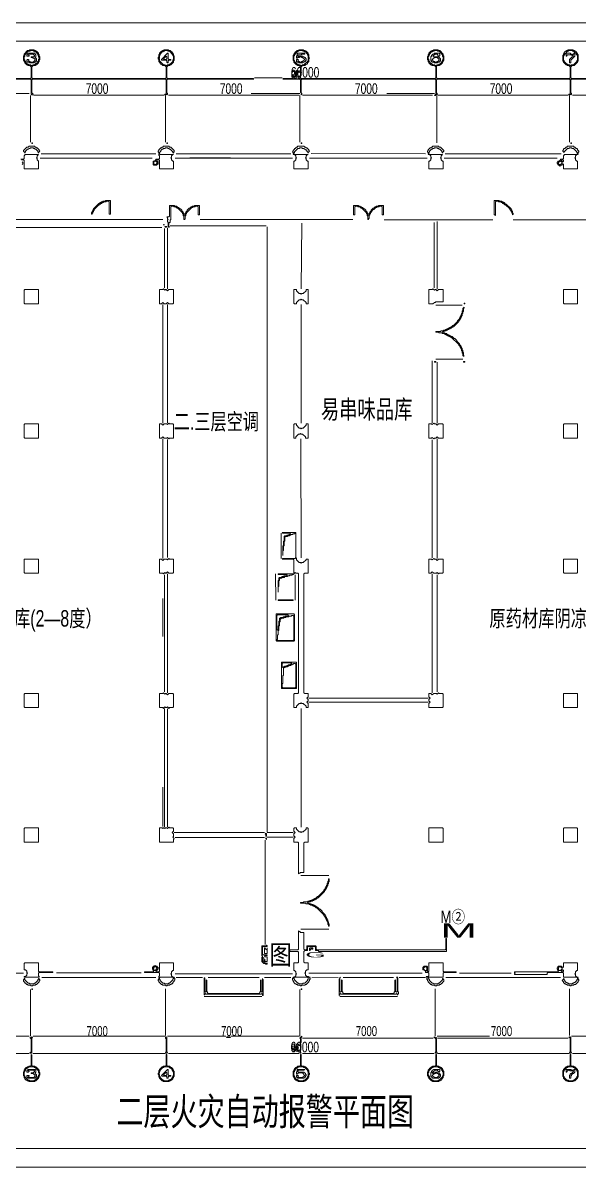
# Model space of a CAD drawing. Extents: x 67 to 3049, y 50 to 1736.
# Drawn here: x 1105 to 1924, y 50 to 1736 of the extents above; entities that cross this region are included whole.
import ezdxf

# ---------------------------------------------------------------- set-up
doc = ezdxf.new("R2010")
doc.units = 0
for name, color, linetype, lineweight in [('OCR_TEXT', 6, 'Continuous', 0), ('TRACE_CURVE', 6, 'Continuous', 0), ('TRACE_STRAIGHT', 5, 'Continuous', 0), ('TRACE_TEXT_SYMBOL', 6, 'Continuous', 0)]:
    doc.layers.add(name, color=color, linetype=linetype, lineweight=lineweight)
doc.styles.add('wqy-unicode', font='wqy-unicode.lff')

msp = doc.modelspace()

# ---------------------------------------------------------------- linework, layer by layer
at = {"layer": 'TRACE_CURVE', "color": 6}
for points in [[(1487, 985), (1488, 984), (1498, 984), (1499, 983), (1498, 982), (1497, 982), (1496, 981), (1494, 981), (1493, 980), (1491, 980), (1490, 979), (1490, 973), (1489, 972), (1489, 966), (1488, 965), (1488, 951), (1488, 958), (1489, 959), (1489, 965), (1490, 966), (1490, 972), (1491, 973), (1491, 978), (1492, 979), (1494, 979), (1495, 980), (1497, 980), (1498, 981), (1499, 981), (1500, 982), (1502, 982), (1503, 983), (1505, 983), (1506, 984), (1507, 983), (1507, 948), (1506, 947), (1488, 947), (1487, 946), (1503, 946), (1504, 945), (1504, 926), (1505, 925), (1504, 924), (1481, 924), (1481, 923), (1493, 923), (1494, 922), (1493, 921), (1490, 921), (1489, 920), (1487, 920), (1486, 919), (1483, 919), (1482, 918), (1482, 915), (1481, 914), (1481, 897), (1481, 905), (1482, 906), (1482, 914), (1483, 915), (1483, 917), (1484, 918)], [(1484, 918), (1486, 918), (1487, 919), (1490, 919), (1491, 920), (1494, 920), (1495, 921), (1497, 921), (1498, 922), (1501, 922), (1502, 923), (1503, 923), (1506, 926), (1507, 925), (1510, 925), (1511, 924), (1511, 749), (1510, 748), (1505, 748), (1504, 747), (1504, 727), (1508, 727), (1508, 729), (1512, 733), (1514, 733), (1515, 734), (1516, 733), (1518, 733), (1522, 729), (1522, 727), (1525, 727), (1525, 733), (1523, 735), (1525, 737), (1525, 739), (1523, 741), (1525, 743), (1525, 748), (1520, 748), (1519, 749), (1519, 924), (1520, 925), (1525, 925), (1525, 946), (1522, 946), (1522, 945), (1518, 941), (1516, 941), (1515, 940), (1514, 941), (1512, 941), (1508, 945), (1508, 947), (1507, 948), (1507, 985), (1487, 985)], [(1511, 398), (1511, 371), (1510, 370), (1498, 370), (1498, 368), (1510, 368), (1511, 367), (1511, 352), (1510, 351), (1504, 351), (1504, 340), (1505, 340), (1507, 338), (1507, 336), (1508, 335), (1507, 334), (1507, 332), (1505, 330), (1503, 330), (1503, 329), (1502, 328), (1502, 326), (1503, 325), (1503, 324), (1504, 323), (1504, 322), (1506, 320), (1507, 320), (1508, 319), (1509, 319), (1510, 318), (1513, 318), (1514, 317), (1515, 317), (1516, 318), (1520, 318), (1521, 319), (1522, 319), (1526, 323), (1526, 324), (1527, 325), (1527, 326), (1528, 327), (1528, 328), (1527, 329), (1528, 330), (1526, 330), (1525, 331), (1523, 331), (1521, 333), (1521, 335), (1520, 336), (1521, 337), (1521, 339), (1523, 341), (1525, 341), (1525, 351), (1520, 351), (1519, 352), (1519, 368), (1520, 369), (1524, 369), (1524, 374), (1525, 375)], [(1525, 375), (1535, 375), (1536, 374), (1536, 369), (1540, 369), (1541, 368), (1729, 368), (1729, 387), (1728, 387), (1728, 371), (1727, 370), (1538, 370), (1537, 371), (1537, 375), (1536, 376), (1523, 376), (1523, 371), (1522, 370), (1520, 370), (1519, 371), (1519, 396), (1514, 396), (1513, 397), (1512, 397), (1511, 398)]]:
    msp.add_lwpolyline(points, dxfattribs=at)
msp.add_lwpolyline([(1504, 329), (1505, 330), (1524, 330), (1525, 329), (1525, 327), (1524, 326), (1524, 325), (1520, 321), (1518, 321), (1517, 320), (1512, 320), (1511, 321), (1510, 321), (1505, 326), (1505, 327), (1504, 328)], close=True, dxfattribs=at)
at = {"layer": 'TRACE_STRAIGHT', "color": 5}
for p, q in [((68.1, 1735.9), (3046.9, 1735.9)), ((138.1, 1708.7), (3020.6, 1708.7)), ((1446, 1655), (1487, 1655)), ((921.9, 1631.9), (1114.4, 1631.9)), ((1116, 1629), (1116, 1560)), ((1120.6, 1629.3), (1313.1, 1629.3)), ((1315, 1629), (1315, 1560)), ((1319.4, 1629.3), (1511.9, 1629.3)), ((1441, 1632), (1513, 1632)), ((1513, 1629), (1513, 1560)), ((1516.9, 1629.3), (1708.1, 1629.3)), ((1641, 1632), (1711, 1632)), ((1714.7, 1627.9), (1714.7, 1559.1)), ((1715.6, 1629.3), (1908.1, 1629.3)), ((1910, 1629), (1910, 1560)), ((1914.4, 1629.3), (2106.9, 1629.3)), ((1130.6, 1536.6), (1295.6, 1536.6)), ((1132, 1543), (1186, 1543)), ((1133.1, 1543.1), (1300.6, 1543.1)), ((1329.4, 1536.6), (1501.9, 1536.6)), ((1330.6, 1543.1), (1499.4, 1543.1)), ((1351, 1537), (1411, 1537)), ((1526.9, 1536.6), (1700.6, 1536.6)), ((1529.4, 1543.2), (1698.1, 1542.9)), ((1725.6, 1536.6), (1891.9, 1536.6)), ((1727, 1543), (1898, 1543)), ((924, 1446), (1311, 1446)), ((925.6, 1434.3), (1309.4, 1434.3)), ((1318, 1434), (1318, 1344)), ((1321.9, 1436.9), (1463.1, 1437)), ((1366, 1446), (1591, 1446)), ((1464.7, 544.1), (1464.7, 1435.4)), ((1515, 1343.9), (1516, 1440.9)), ((1636.9, 1445.6), (1796.9, 1445.5)), ((1710.9, 1441.6), (1710.9, 1345.4)), ((1715, 1443), (1715, 1344)), ((1826.9, 1445.6), (2104.4, 1445.6)), ((1313.6, 1432.9), (1313.6, 1345.4)), ((1311, 1321), (1311, 1146)), ((1317.9, 1146.6), (1317.9, 1320.4)), ((1318, 1321), (1318, 1277)), ((1515, 1321), (1515, 1146)), ((1713, 1320), (1752, 1320)), ((1707.9, 1237.9), (1707.9, 1146.6)), ((1713.1, 1240.6), (1753.1, 1240.5)), ((1715, 1236), (1715, 1146)), ((1311, 1123), (1311, 947)), ((1318, 1122), (1318, 948)), ((1514.3, 1122.9), (1514.7, 947.9)), ((1707.9, 1121.6), (1707.9, 947.9)), ((1715, 1123), (1715, 947)), ((1708, 1103), (1708, 1059)), ((1485.2, 984.1), (1485.3, 946.6)), ((1313.6, 922.9), (1313.6, 750.4)), ((1318, 924), (1318, 749)), ((1477.1, 924.1), (1477.3, 885.4)), ((1505.8, 922.9), (1505.9, 885.4)), ((1708, 924), (1708, 749)), ((1715.1, 922.9), (1715.1, 750.4)), ((1311, 888), (1311, 832)), ((1715, 863), (1715, 803)), ((1313.6, 725.4), (1313.6, 551.6)), ((1317.9, 551.6), (1317.9, 725.4)), ((1515, 726), (1515, 551)), ((1526, 741), (1702, 741)), ((1526, 735), (1702, 735)), ((1311, 610), (1311, 552)), ((1318, 622), (1318, 552)), ((1328, 543), (1461, 543)), ((1465, 543), (1503, 543)), ((1329.4, 535.9), (1460.6, 535.9)), ((1462, 531.6), (1462, 377.9)), ((1465, 536), (1503, 536)), ((1514.4, 479.5), (1555.6, 479.6)), ((1514.4, 400.6), (1555.6, 400.5)), ((931, 336), (1106, 336)), ((1133.1, 329.3), (1300.6, 329.3)), ((1154.4, 336.2), (1279.4, 336.2)), ((1329.4, 334.7), (1501.9, 334.7)), ((1330.6, 329.3), (1369.4, 329.3)), ((1378.1, 329.3), (1453.1, 329.3)), ((1460.6, 329.3), (1499.4, 329.3)), ((1526, 336), (1693, 336)), ((1530.6, 329.2), (1569.4, 329.7)), ((1576.9, 329.5), (1650.6, 329.3)), ((1659.4, 329.3), (1698.1, 329.3)), ((1728.1, 329.3), (1896.9, 329.4)), ((1748, 336), (1824, 336)), ((1116, 312), (1116, 243)), ((1315.1, 312.9), (1315.2, 244.1)), ((1513, 312), (1513, 243)), ((1712, 313), (1712, 243)), ((1910.1, 312.9), (1910.2, 244.1)), ((1371.9, 301.3), (1456.9, 301.3)), ((1571.9, 301.3), (1656.9, 301.3)), ((1029.4, 243.1), (1114.4, 243.2)), ((1120, 243), (1205, 243)), ((1120.6, 243.1), (1314.4, 243.1)), ((1318, 243), (1404, 243)), ((1411.9, 243.1), (1511.9, 243.2)), ((1516.9, 240.1), (1709.4, 240.1)), ((1715, 243), (1792, 243)), ((1715.6, 240.1), (1908.1, 240.1)), ((1913, 243), (1965, 243)), ((921.9, 217.4), (1114.4, 217.4)), ((1119.4, 217.4), (1314.4, 217.4)), ((1319.4, 217.4), (1511.9, 217.4)), ((1516.9, 217.4), (1710.6, 217.4)), ((1715.6, 217.4), (1909.4, 217.4)), ((1914.4, 217.4), (2106.9, 217.4)), ((93.1, 77.7), (3020.6, 77.7)), ((68.1, 50.1), (3046.9, 50.1))]:
    msp.add_line(p, q, dxfattribs=at)
at = {"layer": 'TRACE_TEXT_SYMBOL', "color": 6}
for points in [[(921, 1653), (1116, 1653), (1117, 1652), (1117, 1631), (1118, 1630), (1119, 1630), (1120, 1631), (1118, 1633), (1118, 1652), (1119, 1653), (1315, 1653), (1316, 1652), (1316, 1631), (1317, 1630), (1318, 1631), (1318, 1632), (1317, 1633), (1317, 1652), (1318, 1653), (1445, 1653), (1444, 1654), (1318, 1654), (1317, 1655), (1317, 1671), (1319, 1673), (1321, 1673), (1322, 1674), (1323, 1674), (1327, 1678), (1327, 1680), (1328, 1681), (1328, 1687), (1327, 1688), (1327, 1690), (1325, 1692), (1325, 1693), (1324, 1693), (1322, 1695), (1320, 1695), (1319, 1696)], [(1319, 1696), (1313, 1696), (1312, 1695), (1311, 1695), (1310, 1694), (1309, 1694), (1306, 1691), (1306, 1690), (1305, 1689), (1305, 1686), (1304, 1685), (1304, 1683), (1305, 1682), (1305, 1679), (1307, 1677), (1307, 1676), (1308, 1675), (1309, 1675), (1311, 1673), (1314, 1673), (1316, 1671), (1316, 1655), (1315, 1654), (1119, 1654), (1118, 1655), (1118, 1671), (1120, 1673), (1123, 1673), (1124, 1674), (1125, 1674), (1128, 1677), (1128, 1678), (1129, 1679), (1129, 1681), (1130, 1682), (1130, 1686), (1129, 1687), (1129, 1689), (1128, 1690), (1128, 1691), (1125, 1694), (1124, 1694), (1123, 1695), (1122, 1695), (1121, 1696), (1115, 1696), (1114, 1695), (1112, 1695), (1107, 1690), (1107, 1688), (1106, 1687), (1106, 1681), (1107, 1680), (1107, 1679), (1108, 1678), (1108, 1677), (1111, 1674), (1112, 1674), (1113, 1673), (1115, 1673), (1117, 1671), (1117, 1655), (1116, 1654), (921, 1654)], [(1512, 1696), (1511, 1695), (1509, 1695), (1507, 1693), (1506, 1693), (1506, 1692), (1504, 1690), (1504, 1689), (1503, 1688), (1503, 1681), (1504, 1680), (1504, 1678), (1508, 1674), (1509, 1674), (1510, 1673), (1512, 1673), (1514, 1671), (1514, 1666), (1513, 1665), (1513, 1664), (1512, 1663), (1511, 1664), (1511, 1665), (1510, 1665), (1509, 1666), (1508, 1665), (1507, 1665), (1507, 1661), (1506, 1660), (1505, 1661), (1505, 1665), (1504, 1666), (1503, 1666), (1501, 1664), (1501, 1656), (1502, 1656), (1503, 1655), (1502, 1654), (1489, 1654), (1488, 1653), (1513, 1653), (1514, 1652), (1514, 1634), (1516, 1632), (1515, 1631), (1515, 1630), (1516, 1631), (1516, 1632), (1515, 1633), (1515, 1652), (1516, 1653), (1712, 1653), (1713, 1652), (1713, 1633), (1714, 1632), (1711, 1629), (1713, 1629), (1715, 1631), (1715, 1632), (1714, 1633), (1714, 1652), (1715, 1653), (1910, 1653), (1911, 1652)], [(1522, 1675), (1523, 1675), (1524, 1676), (1524, 1677), (1526, 1679), (1526, 1683), (1527, 1684), (1526, 1685), (1526, 1689), (1525, 1690), (1525, 1691), (1522, 1694), (1521, 1694), (1520, 1695), (1519, 1695), (1518, 1696), (1512, 1696)], [(1904, 1694), (1902, 1692), (1902, 1691), (1901, 1690), (1901, 1689), (1900, 1688), (1900, 1680), (1901, 1679), (1901, 1678), (1905, 1674), (1906, 1674), (1907, 1673), (1909, 1673), (1911, 1671), (1911, 1655), (1910, 1654), (1715, 1654), (1714, 1655), (1714, 1672), (1715, 1673), (1718, 1673), (1719, 1674), (1720, 1674), (1723, 1677), (1723, 1678), (1724, 1679), (1724, 1680), (1725, 1681), (1725, 1687), (1724, 1688), (1724, 1690), (1719, 1695), (1717, 1695), (1716, 1696), (1710, 1696), (1709, 1695), (1708, 1695), (1707, 1694), (1706, 1694), (1703, 1691), (1703, 1690), (1702, 1689), (1702, 1687), (1701, 1686), (1701, 1682), (1702, 1681), (1702, 1679), (1703, 1678), (1703, 1677), (1706, 1674), (1707, 1674), (1708, 1673), (1711, 1673), (1713, 1671), (1713, 1655), (1712, 1654), (1515, 1654), (1514, 1655), (1514, 1667), (1515, 1668), (1515, 1671), (1517, 1673), (1520, 1673), (1522, 1675)], [(2108, 1654), (1913, 1654), (1912, 1655), (1912, 1671), (1914, 1673), (1917, 1673), (1922, 1678), (1922, 1679), (1923, 1680), (1923, 1689), (1921, 1691), (1921, 1692), (1919, 1694), (1918, 1694), (1917, 1695), (1916, 1695), (1915, 1696), (1908, 1696), (1907, 1695), (1906, 1695), (1905, 1694), (1904, 1694)], [(1911, 1652), (1911, 1631), (1912, 1630), (1913, 1631), (1913, 1632), (1912, 1633), (1912, 1652), (1913, 1653), (2108, 1653)], [(1312, 1554), (1311, 1553), (1310, 1553), (1309, 1552), (1308, 1552), (1305, 1549), (1305, 1548), (1304, 1547), (1304, 1546), (1305, 1545), (1305, 1544), (1306, 1543), (1305, 1542), (1305, 1541), (1306, 1540), (1306, 1536), (1305, 1535), (1301, 1535), (1301, 1534), (1299, 1532), (1297, 1532), (1297, 1527), (1298, 1526), (1302, 1526), (1304, 1528), (1304, 1531), (1302, 1533), (1303, 1534), (1305, 1534), (1306, 1533), (1306, 1521), (1327, 1521), (1327, 1532), (1326, 1532), (1324, 1534), (1324, 1536), (1323, 1537), (1324, 1538), (1324, 1540), (1326, 1542), (1327, 1542), (1307, 1542), (1306, 1543), (1306, 1545), (1308, 1547), (1308, 1548), (1310, 1550), (1311, 1550), (1312, 1551), (1314, 1551), (1315, 1552), (1318, 1552), (1319, 1551), (1320, 1551), (1321, 1550), (1322, 1550), (1326, 1546), (1326, 1545), (1327, 1544), (1327, 1545), (1328, 1546), (1328, 1548), (1323, 1553), (1321, 1553)], [(1321, 1553), (1320, 1554), (1312, 1554)], [(1907, 1554), (1906, 1553), (1905, 1553), (1903, 1551), (1902, 1551), (1901, 1550), (1901, 1549), (1900, 1548), (1900, 1547), (1902, 1545), (1902, 1546), (1907, 1551), (1909, 1551), (1910, 1552), (1913, 1552), (1914, 1551), (1916, 1551), (1921, 1546), (1921, 1545), (1922, 1544), (1922, 1543), (1921, 1542), (1902, 1542), (1902, 1541), (1901, 1540), (1901, 1536), (1900, 1535), (1897, 1535), (1897, 1534), (1895, 1532), (1893, 1532), (1893, 1531), (1892, 1530), (1892, 1529), (1893, 1528), (1893, 1527), (1894, 1526), (1895, 1526), (1896, 1525), (1897, 1526), (1899, 1526), (1899, 1527), (1900, 1528), (1901, 1527), (1901, 1521), (1922, 1521), (1922, 1532), (1921, 1532), (1919, 1534), (1919, 1536), (1918, 1537), (1919, 1538), (1919, 1540), (1921, 1542), (1923, 1542), (1922, 1543), (1923, 1544), (1923, 1545), (1924, 1546), (1924, 1547), (1922, 1549), (1922, 1550), (1921, 1551), (1920, 1551)], [(1920, 1551), (1918, 1553), (1917, 1553), (1916, 1554), (1907, 1554)], [(1103, 1534), (1106, 1534), (1107, 1533), (1107, 1521), (1128, 1521), (1128, 1532), (1126, 1534), (1126, 1536), (1125, 1537), (1126, 1538), (1126, 1540), (1128, 1542), (1108, 1542), (1108, 1541), (1107, 1540), (1107, 1536), (1106, 1535), (1102, 1535)], [(1104, 1527), (1105, 1528), (1105, 1530), (1104, 1531)], [(1321, 1467), (1321, 1451), (1320, 1450), (1317, 1450), (1318, 1449), (1318, 1447), (1319, 1446), (1318, 1445), (1318, 1443), (1319, 1442), (1319, 1436), (1320, 1435), (1321, 1435), (1319, 1437), (1320, 1438), (1320, 1441), (1321, 1442), (1322, 1442), (1322, 1445), (1323, 1446), (1323, 1465), (1324, 1466), (1327, 1466), (1328, 1465), (1330, 1465), (1332, 1463), (1333, 1463), (1340, 1456), (1340, 1455), (1341, 1454), (1341, 1452), (1342, 1451), (1342, 1446), (1343, 1446), (1344, 1447), (1344, 1451), (1345, 1452), (1345, 1454), (1346, 1455), (1346, 1456), (1354, 1464), (1355, 1464), (1356, 1465), (1358, 1465), (1359, 1466), (1362, 1466), (1363, 1465), (1363, 1453), (1365, 1453), (1365, 1467), (1358, 1467), (1357, 1466), (1355, 1466), (1354, 1465), (1353, 1465), (1351, 1463), (1350, 1463), (1347, 1460), (1347, 1459), (1345, 1457), (1345, 1456), (1344, 1455), (1344, 1453), (1343, 1452)], [(1343, 1452), (1342, 1453), (1342, 1455), (1341, 1456), (1341, 1457), (1339, 1459), (1339, 1460), (1337, 1462), (1336, 1462), (1334, 1464), (1333, 1464), (1331, 1466), (1329, 1466), (1328, 1467), (1321, 1467)], [(1592, 1467), (1592, 1453), (1594, 1453), (1594, 1465), (1595, 1466), (1598, 1466), (1599, 1465), (1601, 1465), (1603, 1463), (1604, 1463), (1611, 1456), (1611, 1455), (1612, 1454), (1612, 1452), (1613, 1451), (1613, 1446), (1614, 1446), (1614, 1447), (1615, 1448), (1615, 1452), (1616, 1453), (1616, 1454), (1617, 1455), (1617, 1456), (1619, 1458), (1619, 1459), (1621, 1461), (1622, 1461), (1625, 1464), (1626, 1464), (1627, 1465), (1629, 1465), (1630, 1466), (1633, 1466), (1634, 1465), (1634, 1453), (1636, 1453), (1636, 1467), (1629, 1467), (1628, 1466), (1626, 1466), (1625, 1465), (1624, 1465), (1622, 1463), (1621, 1463), (1618, 1460), (1618, 1459), (1616, 1457), (1616, 1456), (1615, 1455), (1615, 1453), (1614, 1452), (1613, 1453), (1613, 1455), (1612, 1456), (1612, 1457), (1610, 1459), (1610, 1460), (1608, 1462), (1607, 1462), (1605, 1464), (1604, 1464), (1603, 1465), (1602, 1465)], [(1602, 1465), (1601, 1466), (1600, 1466), (1599, 1467), (1592, 1467)], [(1755, 1317), (1753, 1315), (1753, 1312), (1752, 1311), (1752, 1308), (1751, 1307), (1751, 1306), (1750, 1305), (1750, 1304), (1749, 1303), (1749, 1302), (1748, 1301), (1748, 1300), (1745, 1297), (1745, 1296), (1739, 1290), (1738, 1290), (1735, 1287), (1734, 1287), (1733, 1286), (1732, 1286), (1731, 1285), (1730, 1285), (1729, 1284), (1728, 1284), (1727, 1283), (1725, 1283), (1724, 1282), (1721, 1282), (1720, 1281), (1713, 1281), (1713, 1280), (1717, 1280), (1718, 1279), (1722, 1279), (1723, 1278), (1726, 1278), (1727, 1277), (1728, 1277), (1729, 1276), (1730, 1276), (1731, 1275), (1732, 1275), (1733, 1274), (1734, 1274), (1735, 1273), (1736, 1273), (1747, 1262), (1747, 1261), (1749, 1259), (1749, 1258), (1750, 1257), (1750, 1256), (1751, 1255), (1751, 1253), (1752, 1252), (1752, 1250), (1753, 1249), (1753, 1246), (1754, 1245), (1755, 1245), (1754, 1246), (1754, 1250), (1753, 1251)], [(1753, 1251), (1753, 1253), (1752, 1254), (1752, 1256), (1751, 1257), (1751, 1258), (1750, 1259), (1750, 1260), (1748, 1262), (1748, 1263), (1744, 1267), (1744, 1268), (1741, 1271), (1740, 1271), (1737, 1274), (1736, 1274), (1735, 1275), (1734, 1275), (1733, 1276), (1732, 1276), (1731, 1277), (1730, 1277), (1729, 1278), (1727, 1278), (1726, 1279), (1724, 1279), (1723, 1280), (1724, 1281), (1725, 1281), (1726, 1282), (1728, 1282), (1729, 1283), (1730, 1283), (1731, 1284), (1732, 1284), (1733, 1285), (1734, 1285), (1735, 1286), (1736, 1286), (1738, 1288), (1739, 1288), (1747, 1296), (1747, 1297), (1749, 1299), (1749, 1300), (1750, 1301), (1750, 1302), (1751, 1303), (1751, 1304), (1752, 1305), (1752, 1307), (1753, 1308), (1753, 1310), (1754, 1311), (1754, 1315), (1755, 1316), (1755, 1317)], [(1555, 475), (1555, 472), (1554, 471), (1554, 469), (1553, 468), (1553, 466), (1552, 465), (1552, 464), (1551, 463), (1551, 462), (1550, 461), (1550, 460), (1548, 458), (1548, 457), (1540, 449), (1539, 449), (1536, 446), (1535, 446), (1534, 445), (1533, 445), (1532, 444), (1531, 444), (1530, 443), (1528, 443), (1527, 442), (1525, 442), (1524, 441), (1519, 441), (1518, 440), (1514, 440), (1514, 439), (1521, 439), (1522, 438), (1526, 438), (1527, 437), (1528, 437), (1529, 436), (1531, 436), (1532, 435), (1533, 435), (1534, 434), (1535, 434), (1537, 432), (1538, 432), (1548, 422), (1548, 421), (1550, 419), (1550, 418), (1551, 417), (1551, 416), (1552, 415), (1552, 414), (1553, 413), (1553, 412), (1554, 411), (1554, 408), (1555, 407), (1555, 405), (1556, 405), (1556, 408), (1555, 409), (1555, 411), (1554, 412), (1554, 414)], [(1554, 414), (1553, 415), (1553, 416), (1552, 417), (1552, 418), (1551, 419), (1551, 420), (1550, 421), (1550, 422), (1546, 426), (1546, 427), (1543, 430), (1542, 430), (1539, 433), (1538, 433), (1536, 435), (1535, 435), (1534, 436), (1533, 436), (1532, 437), (1530, 437), (1529, 438), (1527, 438), (1526, 439), (1525, 439), (1524, 440), (1525, 441), (1528, 441), (1529, 442), (1531, 442), (1532, 443), (1533, 443), (1534, 444), (1535, 444), (1536, 445), (1537, 445), (1539, 447), (1540, 447), (1549, 456), (1549, 457), (1551, 459), (1551, 460), (1552, 461), (1552, 462), (1553, 463), (1553, 464), (1554, 465), (1554, 467), (1555, 468), (1555, 470), (1556, 471), (1556, 475), (1555, 475)], [(1306, 351), (1306, 339), (1305, 338), (1302, 338), (1301, 339), (1302, 340), (1303, 340), (1303, 341), (1304, 342), (1304, 344), (1303, 345), (1303, 346), (1301, 346), (1300, 347), (1299, 346), (1297, 346), (1297, 345), (1296, 344), (1296, 342), (1297, 341), (1297, 340), (1298, 339), (1297, 338), (1284, 338), (1284, 337), (1305, 337), (1306, 336), (1306, 332), (1305, 331), (1305, 330), (1306, 329), (1305, 328), (1305, 327), (1304, 326), (1304, 325), (1305, 324), (1305, 323), (1309, 319), (1310, 319), (1311, 318), (1315, 318), (1316, 317), (1317, 317), (1318, 318), (1321, 318), (1322, 319), (1323, 319), (1324, 320), (1325, 320), (1326, 321), (1326, 322), (1328, 324), (1328, 325), (1329, 326), (1329, 328), (1328, 329), (1328, 330), (1326, 330), (1324, 332), (1324, 334), (1323, 335), (1324, 336), (1324, 338), (1326, 340)], [(1326, 340), (1327, 340), (1327, 351), (1306, 351)], [(1703, 351), (1703, 339), (1702, 338), (1701, 338), (1700, 339), (1701, 340), (1701, 345), (1700, 346), (1696, 346), (1694, 344), (1694, 341), (1696, 341), (1698, 339), (1698, 337), (1702, 337), (1703, 336), (1703, 332), (1702, 331), (1699, 331), (1701, 329), (1700, 328), (1700, 327), (1701, 326), (1701, 325), (1702, 324), (1702, 323), (1706, 319), (1707, 319), (1708, 318), (1711, 318), (1712, 317), (1714, 317), (1715, 318), (1718, 318), (1719, 319), (1720, 319), (1722, 321), (1723, 321), (1723, 322), (1725, 324), (1725, 326), (1724, 327), (1724, 328), (1723, 328), (1723, 326), (1718, 321), (1717, 321), (1716, 320), (1710, 320), (1709, 321), (1708, 321), (1704, 325), (1704, 326), (1703, 327), (1703, 328), (1702, 329), (1703, 330), (1724, 330), (1724, 336), (1725, 337), (1743, 337), (1743, 338), (1725, 338), (1724, 339)], [(1724, 339), (1724, 351), (1703, 351)], [(1901, 351), (1901, 345), (1900, 344), (1898, 346), (1894, 346), (1893, 345), (1893, 344), (1892, 343), (1892, 342), (1893, 341), (1893, 340), (1894, 339), (1893, 338), (1829, 338), (1829, 337), (1830, 336), (1829, 335), (1829, 334), (1877, 334), (1877, 336), (1878, 337), (1900, 337), (1901, 336), (1901, 330), (1921, 330), (1922, 329), (1922, 327), (1921, 326), (1921, 325), (1918, 322), (1917, 322), (1916, 321), (1915, 321), (1914, 320), (1909, 320), (1908, 321), (1907, 321), (1906, 322), (1905, 322), (1903, 324), (1903, 325), (1902, 326), (1902, 327), (1901, 328), (1901, 327), (1899, 325), (1901, 323), (1901, 322), (1903, 320), (1904, 320), (1905, 319), (1906, 319), (1907, 318), (1910, 318), (1911, 317), (1912, 317), (1913, 318), (1916, 318), (1917, 319), (1919, 319), (1923, 323), (1923, 324), (1924, 325), (1924, 326)], [(1924, 326), (1923, 327), (1923, 328), (1922, 329), (1923, 330), (1921, 330), (1919, 332), (1919, 334), (1918, 335), (1919, 336), (1919, 338), (1921, 340), (1922, 340), (1922, 351), (1901, 351)]]:
    msp.add_lwpolyline(points, dxfattribs=at)
for points in [[(1115, 1694), (1116, 1695), (1120, 1695), (1121, 1694), (1122, 1694), (1123, 1693), (1124, 1693), (1127, 1690), (1127, 1689), (1128, 1688), (1128, 1686), (1129, 1685), (1129, 1683), (1128, 1682), (1128, 1680), (1126, 1678), (1126, 1677), (1125, 1676), (1124, 1676), (1122, 1674), (1120, 1674), (1119, 1673), (1117, 1673), (1116, 1674), (1114, 1674), (1113, 1675), (1112, 1675), (1109, 1678), (1109, 1679), (1108, 1680), (1108, 1681), (1107, 1682), (1107, 1686), (1108, 1687), (1108, 1689), (1113, 1694)], [(1113, 1691), (1111, 1689), (1111, 1687), (1114, 1687), (1114, 1688), (1113, 1689), (1114, 1690), (1120, 1690), (1122, 1688), (1122, 1687), (1121, 1686), (1117, 1686), (1117, 1685), (1119, 1685), (1120, 1684), (1121, 1684), (1123, 1682), (1123, 1681), (1120, 1678), (1116, 1678), (1115, 1679), (1114, 1679), (1113, 1680), (1114, 1681), (1113, 1682), (1112, 1682), (1111, 1681), (1111, 1679), (1112, 1678), (1114, 1678), (1115, 1677), (1121, 1677), (1122, 1678), (1123, 1678), (1125, 1680), (1125, 1683), (1123, 1685), (1124, 1686), (1124, 1689), (1122, 1691)], [(1313, 1694), (1314, 1695), (1318, 1695), (1319, 1694), (1321, 1694), (1326, 1689), (1326, 1688), (1327, 1687), (1327, 1682), (1326, 1681), (1326, 1679), (1322, 1675), (1321, 1675), (1320, 1674), (1318, 1674), (1317, 1673), (1315, 1673), (1314, 1674), (1312, 1674), (1306, 1680), (1306, 1683), (1305, 1684), (1306, 1685), (1306, 1688), (1307, 1689), (1307, 1690), (1310, 1693), (1311, 1693), (1312, 1694)], [(1318, 1691), (1309, 1682), (1309, 1681), (1316, 1681), (1317, 1680), (1317, 1678), (1318, 1677), (1319, 1677), (1319, 1680), (1320, 1681), (1323, 1681), (1323, 1682), (1320, 1682), (1319, 1683), (1319, 1691)], [(1316, 1687), (1317, 1686), (1317, 1683), (1316, 1682), (1313, 1682), (1312, 1683)], [(1511, 1694), (1512, 1695), (1517, 1695), (1518, 1694), (1519, 1694), (1520, 1693), (1521, 1693), (1524, 1690), (1524, 1689), (1525, 1688), (1525, 1685), (1526, 1684), (1525, 1683), (1525, 1680), (1519, 1674), (1517, 1674), (1516, 1673), (1514, 1673), (1513, 1674), (1511, 1674), (1510, 1675), (1509, 1675), (1505, 1679), (1505, 1680), (1504, 1681), (1504, 1687), (1505, 1688), (1505, 1689), (1510, 1694)], [(1510, 1691), (1509, 1690), (1509, 1688), (1508, 1687), (1508, 1684), (1509, 1684), (1510, 1685), (1512, 1685), (1513, 1686), (1515, 1686), (1516, 1685), (1517, 1685), (1520, 1682), (1517, 1679), (1516, 1679), (1515, 1678), (1513, 1678), (1512, 1679), (1511, 1679), (1510, 1680), (1511, 1681), (1510, 1682), (1508, 1682), (1508, 1679), (1509, 1678), (1511, 1678), (1512, 1677), (1517, 1677), (1518, 1678), (1519, 1678), (1520, 1679), (1521, 1679), (1521, 1680), (1522, 1681), (1522, 1683), (1521, 1684), (1521, 1685), (1520, 1685), (1519, 1686), (1518, 1686), (1517, 1687), (1512, 1687), (1511, 1686), (1510, 1687), (1510, 1688), (1511, 1689), (1515, 1689), (1516, 1690), (1520, 1690), (1520, 1691)], [(1710, 1694), (1711, 1695), (1715, 1695), (1716, 1694), (1718, 1694), (1723, 1689), (1723, 1687), (1724, 1686), (1724, 1682), (1723, 1681), (1723, 1680), (1722, 1679), (1722, 1678), (1719, 1675), (1718, 1675), (1717, 1674), (1715, 1674), (1714, 1673), (1712, 1673), (1711, 1674), (1709, 1674), (1707, 1676), (1706, 1676), (1705, 1677), (1705, 1678), (1703, 1680), (1703, 1682), (1702, 1683), (1702, 1686), (1703, 1687), (1703, 1688), (1704, 1689), (1704, 1690), (1707, 1693), (1708, 1693), (1709, 1694)], [(1711, 1691), (1710, 1690), (1709, 1690), (1707, 1688), (1707, 1687), (1706, 1686), (1706, 1681), (1707, 1680), (1707, 1679), (1708, 1678), (1710, 1678), (1711, 1677), (1715, 1677), (1716, 1678), (1718, 1678), (1720, 1680), (1720, 1683), (1717, 1686), (1719, 1688), (1719, 1690), (1718, 1691)], [(1712, 1690), (1715, 1690), (1716, 1689), (1716, 1688), (1717, 1687), (1716, 1686), (1710, 1686), (1709, 1687)], [(1918, 1691), (1919, 1692), (1920, 1691), (1920, 1690), (1922, 1688), (1922, 1681), (1921, 1680), (1921, 1679), (1916, 1674), (1913, 1674), (1912, 1673), (1911, 1673), (1910, 1674), (1908, 1674), (1907, 1675), (1906, 1675), (1902, 1679), (1902, 1680), (1901, 1681), (1901, 1687), (1902, 1688), (1902, 1689), (1904, 1691), (1905, 1690), (1905, 1687), (1906, 1687), (1906, 1688), (1907, 1689), (1913, 1689), (1914, 1688), (1915, 1688), (1916, 1687), (1915, 1686), (1914, 1686), (1910, 1682), (1910, 1677), (1912, 1677), (1912, 1681), (1918, 1687)], [(1908, 1694), (1909, 1695), (1914, 1695), (1915, 1694), (1916, 1694), (1918, 1692), (1915, 1689), (1914, 1690), (1912, 1690), (1911, 1691), (1906, 1691), (1905, 1692), (1907, 1694)], [(1711, 1685), (1715, 1685), (1718, 1682), (1718, 1681), (1716, 1679), (1715, 1679), (1714, 1678), (1712, 1678), (1711, 1679), (1710, 1679), (1709, 1680), (1709, 1681), (1708, 1682)], [(1502, 1659), (1503, 1660), (1504, 1659), (1504, 1658), (1503, 1657), (1502, 1658)], [(1505, 1657), (1506, 1658), (1507, 1657), (1507, 1656), (1508, 1655), (1507, 1654), (1505, 1654), (1504, 1655), (1505, 1656)], [(1508, 1663), (1509, 1664), (1510, 1663), (1510, 1658), (1509, 1657), (1508, 1658)], [(1511, 1657), (1512, 1658), (1513, 1657), (1513, 1656), (1514, 1655), (1513, 1654), (1511, 1654), (1510, 1655), (1511, 1656)], [(1314, 1631), (1315, 1631), (1315, 1630), (1314, 1630)], [(1909, 1631), (1910, 1631), (1910, 1630), (1909, 1630)], [(1114, 1554), (1113, 1553), (1111, 1553), (1106, 1548), (1106, 1547), (1108, 1545), (1108, 1544), (1108, 1545), (1109, 1546), (1109, 1547), (1112, 1550), (1113, 1550), (1114, 1551), (1115, 1551), (1116, 1552), (1120, 1552), (1121, 1551), (1122, 1551), (1123, 1550), (1124, 1550), (1127, 1547), (1127, 1546), (1128, 1545), (1128, 1544), (1128, 1545), (1130, 1547), (1129, 1548), (1129, 1549), (1126, 1552), (1125, 1552), (1124, 1553), (1123, 1553), (1122, 1554)], [(1118, 1559), (1119, 1559), (1119, 1558), (1118, 1558)], [(1317, 1559), (1318, 1559), (1318, 1558), (1317, 1558)], [(1510, 1554), (1509, 1553), (1508, 1553), (1506, 1551), (1505, 1551), (1505, 1550), (1503, 1548), (1503, 1547), (1502, 1546), (1503, 1545), (1503, 1544), (1504, 1543), (1503, 1542), (1505, 1542), (1507, 1540), (1507, 1538), (1508, 1537), (1507, 1536), (1507, 1534), (1505, 1532), (1504, 1532), (1504, 1521), (1525, 1521), (1525, 1532), (1524, 1532), (1522, 1534), (1522, 1536), (1521, 1537), (1522, 1538), (1522, 1540), (1524, 1542), (1525, 1542), (1505, 1542), (1504, 1543), (1504, 1544), (1505, 1545), (1505, 1546), (1510, 1551), (1512, 1551), (1513, 1552), (1516, 1552), (1517, 1551), (1519, 1551), (1521, 1549), (1522, 1549), (1523, 1548), (1523, 1547), (1525, 1545), (1525, 1544), (1525, 1545), (1527, 1547), (1526, 1548), (1526, 1549), (1523, 1552), (1522, 1552), (1521, 1553), (1520, 1553), (1519, 1554)], [(1515, 1559), (1516, 1559), (1516, 1558), (1515, 1558)], [(1709, 1554), (1708, 1553), (1707, 1553), (1706, 1552), (1705, 1552), (1702, 1549), (1702, 1548), (1701, 1547), (1701, 1546), (1702, 1545), (1702, 1544), (1703, 1543), (1702, 1542), (1704, 1542), (1706, 1540), (1706, 1538), (1707, 1537), (1706, 1536), (1706, 1534), (1704, 1532), (1703, 1532), (1703, 1521), (1724, 1521), (1724, 1532), (1723, 1532), (1721, 1534), (1721, 1536), (1720, 1537), (1721, 1538), (1721, 1540), (1723, 1542), (1704, 1542), (1703, 1543), (1703, 1545), (1704, 1546), (1704, 1547), (1707, 1550), (1708, 1550), (1709, 1551), (1710, 1551), (1711, 1552), (1715, 1552), (1716, 1551), (1717, 1551), (1718, 1550), (1719, 1550), (1722, 1547), (1722, 1546), (1723, 1545), (1723, 1544), (1723, 1545), (1725, 1547), (1725, 1548), (1720, 1553), (1718, 1553), (1717, 1554)], [(1912, 1559), (1913, 1559), (1913, 1558), (1912, 1558)], [(1298, 1531), (1299, 1532), (1301, 1532), (1303, 1530), (1303, 1529), (1301, 1527), (1299, 1527), (1298, 1528)], [(1896, 1532), (1897, 1532), (1899, 1530), (1899, 1529), (1897, 1527), (1895, 1527), (1894, 1528), (1894, 1530)], [(1898, 1533), (1899, 1534), (1900, 1534), (1901, 1533), (1901, 1532), (1900, 1531)], [(1227, 1474), (1226, 1473), (1223, 1473), (1222, 1472), (1221, 1472), (1220, 1471), (1219, 1471), (1218, 1470), (1217, 1470), (1209, 1462), (1209, 1461), (1208, 1460), (1208, 1459), (1207, 1458), (1207, 1457), (1206, 1456), (1206, 1454), (1207, 1454), (1207, 1455), (1208, 1456), (1208, 1457), (1209, 1458), (1209, 1459), (1210, 1460), (1210, 1461), (1217, 1468), (1218, 1468), (1220, 1470), (1221, 1470), (1222, 1471), (1223, 1471), (1224, 1472), (1227, 1472), (1228, 1473), (1231, 1473), (1232, 1472), (1232, 1454), (1234, 1454), (1234, 1474)], [(1799, 1474), (1799, 1453), (1800, 1453), (1801, 1452), (1801, 1472), (1802, 1473), (1805, 1473), (1806, 1472), (1809, 1472), (1810, 1471), (1811, 1471), (1812, 1470), (1813, 1470), (1815, 1468), (1816, 1468), (1822, 1462), (1822, 1461), (1824, 1459), (1824, 1458), (1825, 1457), (1825, 1456), (1826, 1455), (1826, 1453), (1827, 1454), (1827, 1455), (1826, 1456), (1826, 1458), (1825, 1459), (1825, 1460), (1824, 1461), (1824, 1462), (1817, 1469), (1816, 1469), (1814, 1471), (1813, 1471), (1812, 1472), (1811, 1472), (1810, 1473), (1807, 1473), (1806, 1474)], [(1312, 1439), (1313, 1438), (1313, 1439)], [(1314, 1436), (1315, 1435), (1316, 1435), (1317, 1436)], [(1108, 1343), (1107, 1342), (1107, 1323), (1108, 1322), (1128, 1322), (1128, 1343)], [(1312, 1344), (1311, 1343), (1306, 1343), (1306, 1322), (1309, 1322), (1311, 1324), (1313, 1322), (1316, 1322), (1318, 1324), (1320, 1322), (1326, 1322), (1327, 1323), (1327, 1343), (1320, 1343), (1318, 1341), (1316, 1343), (1315, 1343), (1314, 1342)], [(1504, 1343), (1504, 1323), (1505, 1322), (1508, 1322), (1508, 1324), (1512, 1328), (1514, 1328), (1515, 1329), (1516, 1328), (1518, 1328), (1522, 1324), (1522, 1322), (1525, 1322), (1525, 1343), (1522, 1343), (1522, 1341), (1518, 1337), (1516, 1337), (1515, 1336), (1514, 1337), (1512, 1337), (1508, 1341), (1508, 1343)], [(1709, 1344), (1708, 1343), (1703, 1343), (1703, 1322), (1709, 1322), (1711, 1324), (1712, 1324), (1713, 1325), (1724, 1325), (1724, 1343), (1717, 1343), (1715, 1341), (1713, 1343), (1712, 1343), (1711, 1342)], [(1901, 1343), (1901, 1323), (1902, 1322), (1922, 1322), (1922, 1343)], [(1755, 1323), (1756, 1323), (1756, 1322), (1755, 1322)], [(1711, 1237), (1713, 1237), (1713, 1236), (1711, 1236)], [(1754, 1237), (1756, 1237), (1756, 1236), (1754, 1236)], [(1108, 1145), (1107, 1144), (1107, 1125), (1108, 1124), (1128, 1124), (1128, 1145)], [(1320, 1146), (1318, 1144), (1317, 1145), (1313, 1145), (1311, 1143), (1309, 1145), (1306, 1145), (1306, 1124), (1309, 1124), (1311, 1126), (1313, 1124), (1317, 1124), (1318, 1125), (1320, 1123), (1321, 1124), (1327, 1124), (1327, 1144), (1326, 1145), (1321, 1145)], [(1505, 1145), (1504, 1144), (1504, 1124), (1507, 1124), (1507, 1126), (1511, 1130), (1513, 1130), (1514, 1131), (1515, 1130), (1517, 1130), (1521, 1126), (1521, 1124), (1525, 1124), (1525, 1145), (1522, 1145), (1522, 1143), (1518, 1139), (1516, 1139), (1515, 1138), (1514, 1139), (1512, 1139), (1508, 1143), (1508, 1145)], [(1710, 1146), (1708, 1144), (1707, 1145), (1703, 1145), (1703, 1124), (1707, 1124), (1708, 1125), (1710, 1123), (1711, 1124), (1713, 1124), (1715, 1126), (1717, 1124), (1724, 1124), (1724, 1144), (1723, 1145), (1717, 1145), (1715, 1143), (1713, 1145), (1711, 1145)], [(1902, 1145), (1901, 1144), (1901, 1124), (1922, 1124), (1922, 1145)], [(1107, 946), (1107, 926), (1108, 925), (1128, 925), (1128, 946)], [(1320, 947), (1318, 945), (1317, 946), (1313, 946), (1311, 944), (1309, 946), (1306, 946), (1306, 925), (1311, 925), (1312, 924), (1314, 926), (1315, 925), (1316, 925), (1318, 927), (1320, 925), (1326, 925), (1327, 926), (1327, 946), (1321, 946)], [(1710, 947), (1708, 945), (1707, 946), (1703, 946), (1703, 925), (1706, 925), (1708, 927), (1710, 925), (1714, 925), (1715, 926), (1717, 924), (1718, 925), (1723, 925), (1724, 926), (1724, 946), (1717, 946), (1715, 944), (1713, 946), (1711, 946)], [(1901, 946), (1901, 926), (1902, 925), (1921, 925), (1922, 926), (1922, 946)], [(1481, 886), (1481, 885), (1503, 885), (1503, 886)], [(1478, 865), (1478, 826), (1479, 825), (1504, 825), (1505, 826), (1505, 864), (1504, 865)], [(1479, 863), (1480, 864), (1495, 864), (1496, 863), (1495, 862), (1492, 862), (1491, 861), (1489, 861), (1488, 860), (1485, 860), (1484, 859), (1483, 859), (1483, 855), (1482, 854), (1482, 848), (1481, 847), (1481, 842), (1480, 841), (1479, 842)], [(1500, 862), (1501, 863), (1503, 863), (1504, 862), (1504, 827), (1503, 826), (1480, 826), (1479, 827), (1480, 828), (1480, 834), (1481, 835), (1481, 840), (1482, 841), (1482, 847), (1483, 848), (1483, 853), (1484, 854), (1484, 857), (1486, 859), (1489, 859), (1490, 860), (1492, 860), (1493, 861), (1496, 861), (1497, 862)], [(1486, 794), (1486, 755), (1508, 755), (1508, 794)], [(1487, 792), (1488, 793), (1500, 793), (1501, 792), (1500, 791), (1499, 791), (1498, 790), (1496, 790), (1495, 789), (1494, 789), (1493, 788), (1491, 788), (1490, 787), (1489, 787), (1488, 786), (1487, 787)], [(1503, 791), (1504, 792), (1506, 792), (1507, 791), (1507, 757), (1506, 756), (1488, 756), (1487, 757), (1487, 762), (1488, 763), (1488, 774), (1489, 775), (1489, 785), (1490, 786), (1491, 786), (1492, 787), (1494, 787), (1495, 788), (1496, 788), (1497, 789), (1499, 789), (1500, 790), (1501, 790), (1502, 791)], [(1108, 748), (1107, 747), (1107, 728), (1108, 727), (1128, 727), (1128, 748)], [(1312, 749), (1311, 748), (1306, 748), (1306, 727), (1311, 727), (1312, 726), (1314, 728), (1315, 727), (1317, 727), (1318, 728), (1320, 726), (1321, 727), (1326, 727), (1327, 728), (1327, 747), (1326, 748), (1320, 748), (1318, 746), (1316, 748), (1315, 748), (1314, 747)], [(1717, 749), (1715, 747), (1714, 748), (1710, 748), (1708, 746), (1706, 748), (1703, 748), (1703, 743), (1705, 741), (1703, 739), (1703, 737), (1705, 735), (1703, 733), (1703, 727), (1723, 727), (1724, 728), (1724, 747), (1723, 748), (1718, 748)], [(1901, 748), (1901, 727), (1922, 727), (1922, 748)], [(1108, 550), (1107, 549), (1107, 529), (1128, 529), (1128, 550)], [(1320, 551), (1318, 549), (1317, 550), (1315, 550), (1314, 549), (1313, 550), (1312, 550), (1311, 549), (1310, 550), (1306, 550), (1306, 529), (1327, 529), (1327, 533), (1328, 534), (1326, 536), (1327, 537), (1327, 541), (1325, 543), (1327, 545), (1327, 549), (1326, 550), (1321, 550)], [(1463, 542), (1462, 541), (1463, 540), (1463, 537), (1464, 538), (1464, 541)], [(1505, 550), (1504, 549), (1504, 545), (1506, 543), (1504, 541), (1504, 538), (1506, 536), (1504, 534), (1504, 529), (1510, 529), (1511, 528), (1511, 482), (1512, 483), (1513, 483), (1514, 484), (1519, 484), (1519, 528), (1520, 529), (1525, 529), (1525, 549), (1524, 550), (1522, 550), (1522, 548), (1518, 544), (1516, 544), (1515, 543), (1514, 544), (1512, 544), (1508, 548), (1508, 550)], [(1703, 550), (1703, 529), (1724, 529), (1724, 549), (1723, 550)], [(1902, 550), (1901, 549), (1901, 529), (1922, 529), (1922, 549), (1921, 550)], [(1463, 535), (1463, 534), (1464, 533), (1464, 534)], [(1464, 377), (1462, 375), (1461, 376), (1457, 376), (1457, 362), (1458, 361), (1458, 360), (1457, 359), (1457, 353), (1460, 350), (1462, 350), (1463, 349), (1465, 349), (1465, 351), (1464, 350), (1463, 350), (1462, 351), (1461, 351), (1460, 352), (1461, 353), (1465, 353), (1465, 360), (1462, 360), (1461, 361), (1462, 362), (1465, 362), (1465, 363), (1459, 363), (1458, 364), (1458, 374), (1459, 375), (1465, 375), (1465, 376)], [(1461, 373), (1461, 365), (1465, 365), (1465, 373), (1465, 371), (1464, 370), (1462, 372), (1462, 373)], [(1528, 373), (1527, 372), (1527, 369), (1528, 369), (1528, 370), (1530, 372), (1531, 371), (1532, 371), (1532, 373)], [(1458, 358), (1459, 359), (1460, 358), (1460, 354), (1459, 353), (1458, 354)], [(1460, 355), (1461, 356), (1462, 355), (1461, 354)], [(1108, 351), (1107, 350), (1107, 341), (1109, 341), (1111, 339), (1111, 337), (1112, 336), (1111, 335), (1111, 333), (1109, 331), (1107, 331), (1107, 330), (1129, 330), (1129, 331), (1128, 332), (1128, 336), (1129, 337), (1149, 337), (1149, 338), (1129, 338), (1128, 339), (1128, 351)], [(1300, 346), (1303, 343), (1300, 340), (1299, 340), (1298, 341), (1298, 342), (1297, 343)], [(1697, 345), (1699, 345), (1700, 344), (1700, 341), (1699, 340), (1697, 340), (1695, 342), (1695, 343)], [(1894, 344), (1895, 345), (1897, 345), (1899, 343), (1899, 342), (1897, 340), (1895, 340), (1894, 341)], [(1900, 341), (1901, 340), (1901, 339), (1900, 338), (1899, 338), (1898, 339)], [(1107, 328), (1107, 327), (1106, 326), (1106, 324), (1108, 322), (1108, 321), (1109, 321), (1111, 319), (1112, 319), (1113, 318), (1116, 318), (1117, 317), (1119, 317), (1120, 318), (1123, 318), (1124, 319), (1125, 319), (1129, 323), (1129, 324), (1130, 325), (1130, 326), (1129, 327), (1129, 328), (1128, 328), (1128, 327), (1127, 326), (1127, 325), (1123, 321), (1122, 321), (1121, 320), (1115, 320), (1114, 321), (1113, 321), (1108, 326), (1108, 328)], [(1306, 329), (1307, 330), (1326, 330), (1327, 329), (1327, 328), (1326, 327), (1326, 326), (1321, 321), (1320, 321), (1319, 320), (1314, 320), (1313, 321), (1311, 321), (1307, 325), (1307, 326), (1306, 327)], [(1372, 329), (1372, 304), (1373, 304), (1373, 305), (1374, 306), (1375, 305), (1456, 305), (1457, 306), (1458, 305), (1458, 303), (1459, 303), (1459, 326), (1458, 327), (1458, 328), (1458, 309), (1457, 308), (1456, 309), (1456, 326), (1455, 325), (1455, 309), (1454, 308), (1454, 307), (1453, 306), (1378, 306), (1377, 307), (1377, 308), (1376, 309), (1376, 325), (1375, 326), (1375, 309), (1374, 308), (1373, 309), (1373, 329)], [(1573, 330), (1572, 329), (1572, 328), (1571, 327), (1571, 303), (1572, 304), (1572, 305), (1573, 306), (1574, 305), (1654, 305), (1655, 306), (1656, 305), (1656, 304), (1657, 304), (1657, 305), (1658, 306), (1658, 308), (1657, 309), (1657, 328), (1656, 329), (1657, 330), (1655, 330), (1656, 329), (1656, 309), (1655, 308), (1654, 309), (1654, 326), (1653, 325), (1653, 309), (1652, 308), (1652, 307), (1651, 306), (1577, 306), (1576, 307), (1576, 308), (1575, 309), (1575, 325), (1574, 326), (1574, 309), (1573, 308), (1572, 309), (1572, 329)], [(1118, 313), (1119, 313), (1119, 312), (1118, 312)], [(1515, 313), (1516, 313), (1516, 312), (1515, 312)], [(1118, 242), (1116, 240), (1115, 241), (1117, 239), (1117, 220), (1116, 219), (1115, 219), (1116, 218), (1117, 218), (1118, 219), (1118, 240), (1119, 241)], [(1316, 242), (1315, 241), (1315, 240), (1316, 239), (1316, 220), (1315, 219), (1316, 218), (1317, 218), (1318, 219), (1317, 220), (1317, 241)], [(1406, 242), (1405, 241), (1411, 241), (1410, 242)], [(1516, 243), (1513, 240), (1514, 239), (1514, 232), (1513, 231), (1513, 230), (1512, 229), (1511, 230), (1511, 231), (1508, 231), (1507, 230), (1507, 226), (1506, 225), (1505, 226), (1505, 231), (1502, 231), (1501, 230), (1501, 222), (1502, 221), (1504, 221), (1505, 222), (1505, 223), (1506, 224), (1507, 223), (1507, 222), (1508, 221), (1510, 221), (1512, 223), (1514, 221), (1514, 220), (1513, 219), (1514, 218), (1515, 218), (1514, 219), (1514, 233), (1515, 234), (1515, 239), (1514, 240), (1516, 242)], [(1710, 242), (1713, 239), (1713, 220), (1712, 219), (1713, 218), (1714, 218), (1715, 219), (1714, 220), (1714, 239), (1713, 240), (1714, 241), (1713, 241), (1712, 240)], [(1909, 242), (1911, 240), (1911, 220), (1910, 219), (1911, 218), (1912, 218), (1913, 219), (1912, 220), (1912, 241), (1911, 242), (1910, 241)], [(1502, 225), (1503, 226), (1504, 225), (1504, 224), (1503, 223), (1502, 224)], [(1508, 228), (1509, 229), (1510, 228), (1510, 227), (1511, 226), (1510, 225), (1510, 224), (1509, 223), (1508, 224)], [(1117, 216), (1117, 200), (1116, 199), (1114, 199), (1113, 198), (1112, 198), (1111, 197), (1110, 197), (1108, 195), (1108, 194), (1107, 193), (1107, 191), (1106, 190), (1106, 185), (1107, 184), (1107, 182), (1108, 181), (1108, 180), (1110, 178), (1111, 178), (1112, 177), (1113, 177), (1114, 176), (1122, 176), (1123, 177), (1124, 177), (1128, 181), (1128, 182), (1129, 183), (1129, 185), (1130, 186), (1130, 189), (1129, 190), (1129, 193), (1127, 195), (1127, 196), (1126, 196), (1124, 198), (1123, 198), (1122, 199), (1119, 199), (1118, 200), (1118, 215)], [(1316, 216), (1316, 200), (1315, 199), (1312, 199), (1311, 198), (1310, 198), (1306, 194), (1306, 193), (1305, 192), (1305, 189), (1304, 188), (1304, 187), (1305, 186), (1305, 183), (1306, 182), (1306, 181), (1310, 177), (1311, 177), (1312, 176), (1320, 176), (1321, 177), (1322, 177), (1323, 178), (1324, 178), (1326, 180), (1326, 181), (1327, 182), (1327, 183), (1328, 184), (1328, 191), (1327, 192), (1327, 193), (1326, 194), (1326, 195), (1324, 197), (1323, 197), (1321, 199), (1318, 199), (1317, 200), (1317, 216)], [(1514, 216), (1514, 200), (1513, 199), (1510, 199), (1508, 197), (1507, 197), (1505, 195), (1505, 194), (1504, 193), (1504, 192), (1503, 191), (1503, 184), (1504, 183), (1504, 182), (1505, 181), (1505, 180), (1507, 178), (1508, 178), (1509, 177), (1510, 177), (1511, 176), (1519, 176), (1520, 177), (1521, 177), (1525, 181), (1525, 182), (1526, 183), (1526, 186), (1527, 187), (1527, 188), (1526, 189), (1526, 192), (1525, 193), (1525, 194), (1521, 198), (1520, 198), (1519, 199), (1516, 199), (1515, 200), (1515, 216)], [(1713, 216), (1713, 200), (1712, 199), (1709, 199), (1708, 198), (1707, 198), (1705, 196), (1704, 196), (1704, 195), (1702, 193), (1702, 191), (1701, 190), (1701, 185), (1702, 184), (1702, 183), (1703, 182), (1703, 181), (1707, 177), (1708, 177), (1709, 176), (1717, 176), (1718, 177), (1719, 177), (1720, 178), (1721, 178), (1722, 179), (1722, 180), (1724, 182), (1724, 184), (1725, 185), (1725, 191), (1724, 192), (1724, 193), (1723, 194), (1723, 195), (1721, 197), (1720, 197), (1719, 198), (1718, 198), (1717, 199), (1715, 199), (1714, 200), (1714, 216)], [(1911, 216), (1911, 200), (1910, 199), (1907, 199), (1906, 198), (1905, 198), (1901, 194), (1901, 193), (1900, 192), (1900, 184), (1901, 183), (1901, 181), (1905, 177), (1907, 177), (1908, 176), (1915, 176), (1916, 177), (1918, 177), (1922, 181), (1922, 182), (1923, 183), (1923, 192), (1922, 193), (1922, 194), (1918, 198), (1917, 198), (1916, 199), (1913, 199), (1912, 200), (1912, 216)], [(1114, 198), (1121, 198), (1122, 197), (1123, 197), (1128, 192), (1128, 190), (1129, 189), (1129, 186), (1128, 185), (1128, 184), (1127, 183), (1127, 182), (1123, 178), (1122, 178), (1121, 177), (1115, 177), (1114, 178), (1113, 178), (1108, 183), (1108, 184), (1107, 185), (1107, 190), (1108, 191), (1108, 192), (1109, 193), (1109, 194), (1111, 196), (1112, 196)], [(1113, 194), (1111, 192), (1111, 190), (1113, 190), (1114, 191), (1113, 192), (1114, 193), (1121, 193), (1122, 192), (1122, 191), (1120, 189), (1117, 189), (1117, 188), (1120, 188), (1123, 185), (1123, 184), (1121, 182), (1114, 182), (1113, 183), (1114, 184), (1114, 185), (1111, 185), (1111, 183), (1113, 181), (1123, 181), (1125, 183), (1125, 186), (1123, 188), (1123, 189), (1124, 190), (1124, 193), (1123, 194)], [(1312, 197), (1313, 198), (1320, 198), (1322, 196), (1323, 196), (1325, 194), (1325, 193), (1326, 192), (1326, 191), (1327, 190), (1327, 185), (1326, 184), (1326, 183), (1325, 182), (1325, 181), (1323, 179), (1322, 179), (1321, 178), (1320, 178), (1319, 177), (1313, 177), (1312, 178), (1311, 178), (1307, 182), (1307, 183), (1306, 184), (1306, 186), (1305, 187), (1305, 188), (1306, 189), (1306, 191), (1307, 192), (1307, 193), (1311, 197)], [(1318, 194), (1309, 185), (1310, 184), (1316, 184), (1317, 183), (1317, 181), (1319, 181), (1319, 183), (1320, 184), (1323, 184), (1323, 185), (1320, 185), (1319, 186), (1319, 194)], [(1316, 190), (1317, 189), (1317, 186), (1316, 185), (1313, 185), (1312, 186)], [(1511, 198), (1518, 198), (1519, 197), (1520, 197), (1524, 193), (1524, 192), (1525, 191), (1525, 184), (1524, 183), (1524, 182), (1520, 178), (1519, 178), (1518, 177), (1512, 177), (1511, 178), (1510, 178), (1509, 179), (1508, 179), (1506, 181), (1506, 182), (1505, 183), (1505, 184), (1504, 185), (1504, 190), (1505, 191), (1505, 192), (1506, 193), (1506, 194), (1508, 196), (1509, 196)], [(1509, 194), (1509, 191), (1508, 190), (1508, 187), (1509, 187), (1511, 189), (1517, 189), (1519, 187), (1519, 186), (1520, 185), (1517, 182), (1511, 182), (1510, 183), (1511, 184), (1510, 185), (1508, 185), (1508, 183), (1510, 181), (1519, 181), (1521, 183), (1521, 184), (1522, 185), (1522, 186), (1521, 187), (1521, 188), (1519, 190), (1511, 190), (1510, 191), (1510, 192), (1511, 193), (1519, 193), (1520, 194)], [(1709, 197), (1710, 198), (1716, 198), (1717, 197), (1718, 197), (1719, 196), (1720, 196), (1721, 195), (1721, 194), (1723, 192), (1723, 191), (1724, 190), (1724, 185), (1723, 184), (1723, 183), (1718, 178), (1717, 178), (1716, 177), (1710, 177), (1709, 178), (1708, 178), (1704, 182), (1704, 183), (1703, 184), (1703, 185), (1702, 186), (1702, 189), (1703, 190), (1703, 192), (1708, 197)], [(1710, 194), (1709, 193), (1708, 193), (1708, 192), (1707, 191), (1707, 190), (1706, 189), (1706, 184), (1709, 181), (1717, 181), (1718, 182), (1719, 182), (1719, 183), (1720, 184), (1720, 186), (1719, 187), (1719, 188), (1718, 189), (1715, 189), (1714, 190), (1713, 190), (1712, 189), (1710, 189), (1709, 190), (1712, 193), (1715, 193), (1716, 192), (1716, 191), (1719, 191), (1719, 193), (1718, 194)], [(1708, 189), (1709, 190), (1710, 189), (1709, 188)], [(1712, 188), (1713, 189), (1714, 189), (1715, 188), (1716, 188), (1718, 186), (1718, 185), (1715, 182), (1711, 182), (1708, 185), (1711, 188)], [(1904, 195), (1905, 194), (1905, 190), (1906, 190), (1906, 191), (1908, 193), (1910, 193), (1911, 192), (1915, 192), (1916, 191), (1913, 188), (1912, 188), (1911, 187), (1911, 186), (1910, 185), (1910, 181), (1912, 181), (1912, 184), (1913, 185), (1913, 186), (1915, 188), (1916, 188), (1918, 190), (1918, 194), (1919, 195), (1921, 193), (1921, 192), (1922, 191), (1922, 184), (1921, 183), (1921, 182), (1917, 178), (1916, 178), (1915, 177), (1909, 177), (1908, 178), (1906, 178), (1902, 182), (1902, 183), (1901, 184), (1901, 191), (1902, 192), (1902, 193)], [(1907, 197), (1908, 198), (1915, 198), (1916, 197), (1917, 197), (1919, 195), (1918, 194), (1917, 194), (1916, 193), (1913, 193), (1912, 194), (1905, 194), (1904, 195), (1906, 197)]]:
    msp.add_lwpolyline(points, close=True, dxfattribs=at)

# ---------------------------------------------------------------- texts
at = {"layer": 'OCR_TEXT', "color": 6, "style": 'wqy-unicode'}
for s, height, width, p in [('60000', 15.62, 0.72, (1499.7, 1655.2)), ('7000', 15.62, 0.72, (1197.5, 1631.2)), ('7000', 15.62, 0.72, (1395, 1631.2)), ('7000', 15.62, 0.72, (1594, 1631.2)), ('7000', 15.62, 0.72, (1792.5, 1631.2)), ('易串味品库', 27.44, 0.72, (1543.9, 1152.9)), ('二.三层空调', 24.2, 0.72, (1327.3, 1136.4)), ('原药材冷库(2—8度）', 24.364, 0.72, (996.2, 846.4)), ('原药材库阴凉库（O—20度）', 24.424, 0.72, (1792, 846.3)), ('M②', 18.26, 0.801836, (1720, 409.8)), ('M', 21.1, 2.289431, (1720, 388)), ('图', 28.9, 0.845825, (1468, 348.6)), ('G', 7.82, 3.651711, (1521, 359.1)), ('7000', 14.64, 0.72, (1198.8, 243.2)), ('7000', 14.64, 0.72, (1396.8, 243.2)), ('7000', 14.64, 0.72, (1595.3, 243.2)), ('7000', 14.64, 0.72, (1794.3, 243.2)), ('60000', 15.62, 0.72, (1499.2, 219.2)), ('二层火灾自动报警平面图', 40.59, 0.72, (1242.6, 111.8))]:
    msp.add_text(s, height=height, dxfattribs=dict(at, width=width)).set_placement(p)

doc.saveas('drawing.dxf')
